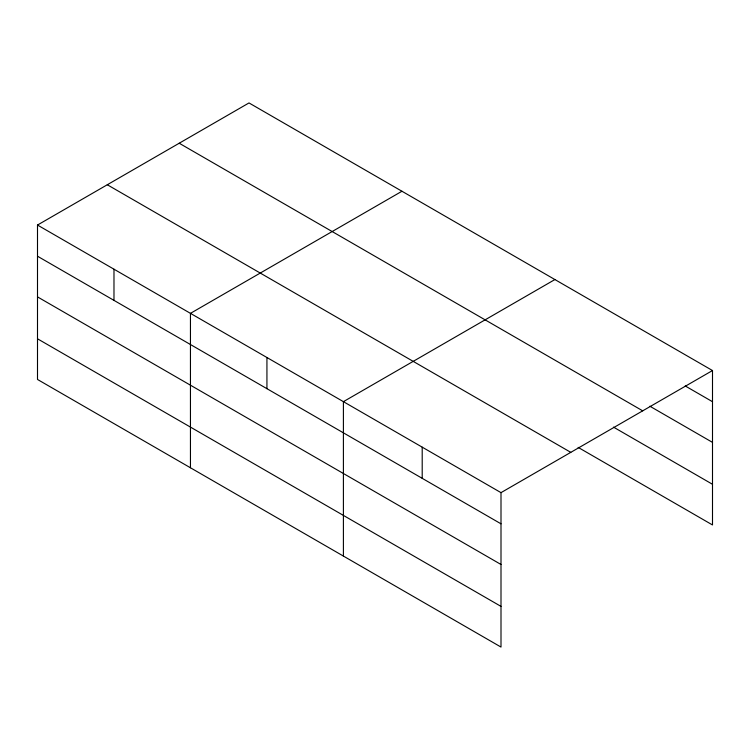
<?xml version="1.0" encoding="UTF-8"?>
<svg xmlns="http://www.w3.org/2000/svg" width="750" height="750" viewBox="0 0 750 750"><rect width="100%" height="100%" fill="white"/><g stroke="black" fill="none" stroke-linecap="round" stroke-linejoin="round"><path stroke-width="1.12" d="M501 564.487L501 492.647L37.5 225.047L37.5 379.462L501 647.062L501 564.487L37.5 296.887M37.5 225.047L249 102.938L712.5 370.538L712.5 524.953L578.147 447.384M401.953 191.25L190.453 313.359L190.453 467.766M554.906 279.553L343.406 401.663L343.406 556.078M501 492.647L712.5 370.538M685.228 385.959L712.5 401.709M649.866 406.219L712.5 442.378M179.203 143.231L642.703 410.831M613.5 427.125L712.5 484.284M107.297 184.753L570.797 452.353M37.5 256.219L501 523.819M37.5 338.794L501 606.394M422.203 447.159L422.203 478.322M266.934 357.506L266.934 388.678M113.981 269.203L113.981 300.366"/></g></svg>
